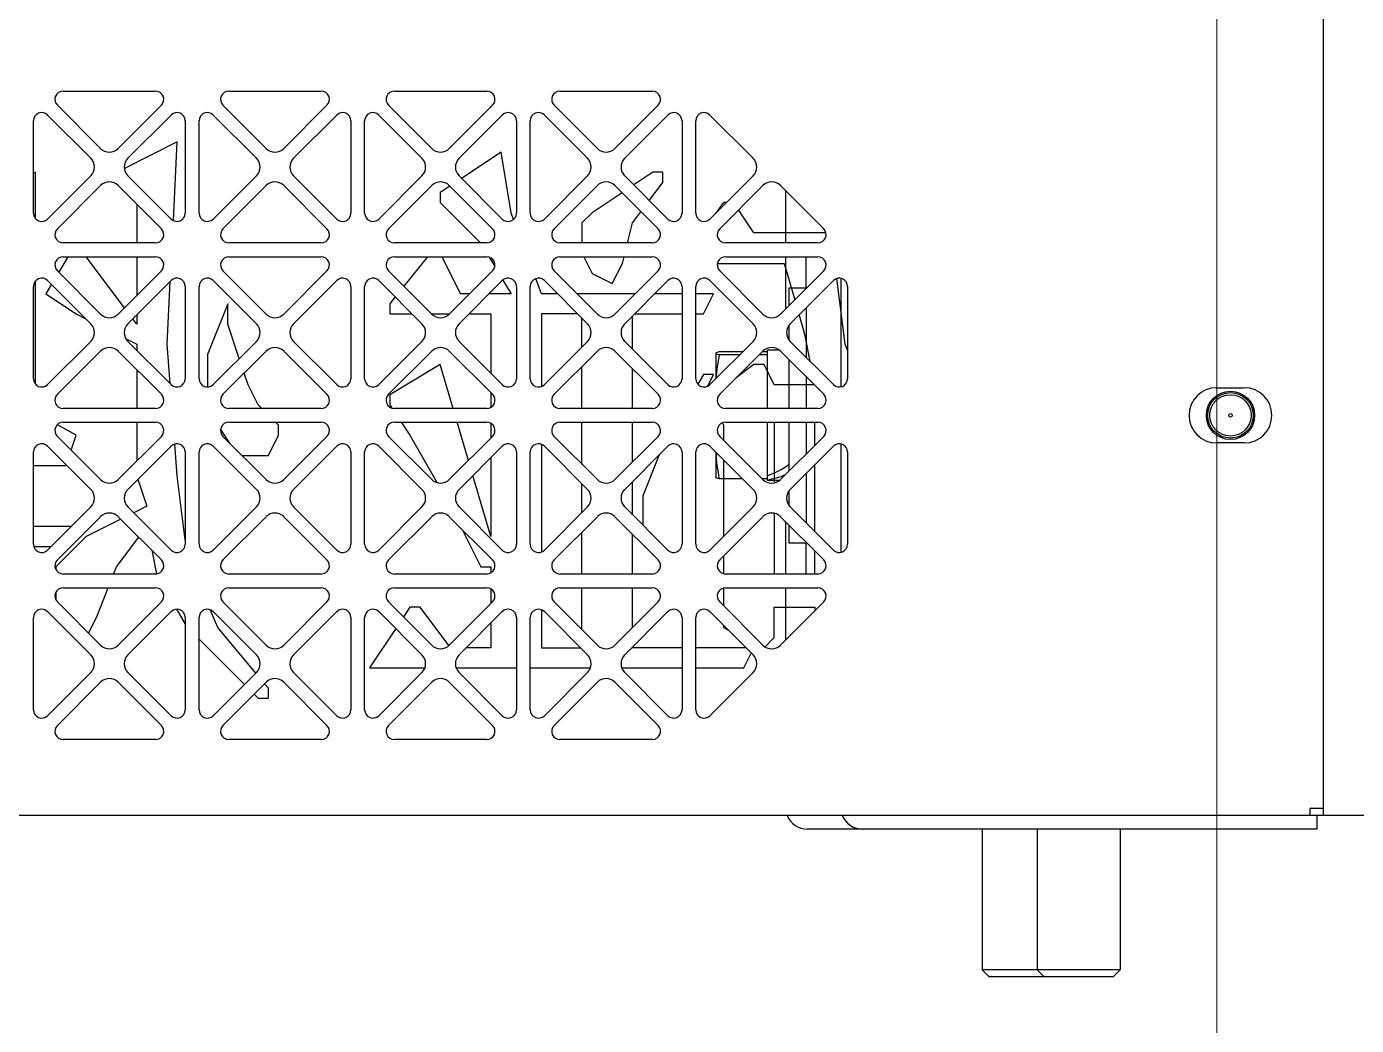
# Model space of a CAD drawing. Header units: millimetres. Extents: x 0 to 87554, y -20854 to 20404.
# Drawn here: x 49517 to 49709.7, y 15296.5 to 15441.3 of the extents above; entities that cross this region are included whole.
import ezdxf

# ---------------------------------------------------------------- set-up
doc = ezdxf.new("R2010")
doc.units = ezdxf.units.MM
doc.layers.get('0').update_dxf_attribs({"lineweight": 15})
for name, color, linetype in [('2401-00332-S-M12-30HM_0', 7, 'Continuous'), ('2403-00027_S-M6-0_0', 7, 'Continuous'), ('2404-00038-S-D12_0', 7, 'Continuous'), ('2404-00049-S-D12D37-P_0', 7, 'Continuous'), ('4215-12657_0', 7, 'Continuous'), ('4215-17085_1_0', 7, 'Continuous'), ('4215-17085_5_0', 7, 'Continuous'), ('4215-17086_1_0', 7, 'Continuous'), ('4215-17086_4_0', 7, 'Continuous')]:
    doc.layers.add(name, color=color, linetype=linetype)
doc.layers.add('THICK', color=7, linetype='Continuous', lineweight=0)

# ---------------------------------------------------------------- blocks, each defined once
blk = doc.blocks.new('y5i76i7676')
blk.add_lwpolyline([(951282.81, -65654.58), (950787.81, -65654.58), (950787.81, -65204.58), (951282.81, -65204.58)], close=True)
blk = doc.blocks.new('e4tggg')
at = {"layer": '2401-00332-S-M12-30HM_0', "color": 87, "linetype": 'Continuous'}
for p, q in [((469.71, -1764.19), (469.71, -1764.21)), ((469.71, -1764.21), (469.71, -1767.89)), ((473.6, -1764), (470.22, -1764)), ((473.18, -1764.42), (470.22, -1764.42)), ((477.21, -1764.42), (476.01, -1764.42)), ((477.21, -1764), (476.43, -1764)), ((477.21, -1766.52), (477.21, -1764.32)), ((477.21, -1772.2), (477.21, -1771.54)), ((477.21, -1775.63), (477.21, -1774.2)), ((469.71, -1778.51), (469.71, -1782.2)), ((477.21, -1782.4), (477.21, -1780.39)), ((469.71, -1782.2), (469.71, -1782.21)), ((473.6, -1782.4), (470.22, -1782.4)), ((477.21, -1782.4), (476.43, -1782.4)), ((508.31, -1833.2), (508.31, -1853.6)), ((516.31, -1833.2), (516.31, -1853.6)), ((528.31, -1833.2), (528.31, -1853.6)), ((516.31, -1853.6), (508.31, -1853.6)), ((509.31, -1854.6), (508.31, -1853.6)), ((528.31, -1853.6), (516.31, -1853.6)), ((517.31, -1854.6), (516.31, -1853.6)), ((527.31, -1854.6), (528.31, -1853.6)), ((517.31, -1854.6), (509.31, -1854.6)), ((527.31, -1854.6), (517.31, -1854.6))]:
    blk.add_line(p, q, dxfattribs=at)
for points, knots in [([(470.22, -1764), (470.1, -1764.02), (469.94, -1764.06), (469.77, -1764.13), (469.72, -1764.17), (469.71, -1764.19)], [0, 0, 0, 0, 0.666884, 0.87589, 1, 1, 1, 1]), ([(469.71, -1764.21), (469.71, -1764.21), (469.72, -1764.23), (469.73, -1764.24), (469.73, -1764.25)], [0, 0, 0, 0, 0.449888, 1, 1, 1, 1]), ([(469.73, -1764.25), (469.78, -1764.29), (469.95, -1764.35), (470.11, -1764.39), (470.22, -1764.42)], [0, 0, 0, 0, 0.367874, 1, 1, 1, 1]), ([(470.22, -1782.4), (470.1, -1782.38), (469.94, -1782.34), (469.77, -1782.27), (469.72, -1782.23), (469.71, -1782.21)], [0, 0, 0, 0, 0.666884, 0.87589, 1, 1, 1, 1])]:
    blk.add_open_spline(points, degree=3, knots=knots, dxfattribs=at)
for points in [[(470.22, -1764.42), (469.99, -1765.55), (469.82, -1766.69), (469.75, -1767.85)], [(469.72, -1778.53), (469.76, -1779.83), (469.94, -1781.13), (470.22, -1782.4)]]:
    blk.add_open_spline(points, degree=3, dxfattribs=at)
at = {"layer": '2403-00027_S-M6-0_0', "color": 87, "linetype": 'Continuous'}
for radius in [3.3, 3]:
    blk.add_circle((544.31, -1773.2), radius, dxfattribs=at)
at = {"layer": '2404-00038-S-D12_0', "color": 87, "linetype": 'Continuous'}
for p, q in [((478.92, -1763.75), (477.21, -1763.75)), ((477.21, -1764.32), (477.21, -1763.75)), ((477.21, -1771.54), (477.21, -1766.52)), ((477.21, -1780.39), (477.21, -1775.63)), ((477.21, -1782.65), (477.21, -1782.4)), ((478.92, -1782.65), (477.21, -1782.65))]:
    blk.add_line(p, q, dxfattribs=at)
for centre, start_param, end_param in [((478.11, -1773.2), -2.209288, -1.87893), ((480.31, -1773.2), -2.448792, -2.165646)]:
    blk.add_ellipse(centre, major_axis=(8.09, 8.09), ratio=0.60456, start_param=start_param, end_param=end_param, dxfattribs=at)
at = {"layer": '2404-00049-S-D12D37-P_0', "color": 87, "linetype": 'Continuous'}
for p, q in [((480.31, -1754.7), (482.81, -1754.7)), ((480.31, -1754.7), (480.31, -1757.29)), ((480.31, -1760.16), (480.31, -1762.24)), ((480.31, -1765.11), (480.31, -1772.2)), ((480.31, -1774.2), (480.31, -1781.29)), ((480.31, -1784.16), (480.31, -1786.24)), ((480.31, -1789.11), (480.31, -1791.7)), ((480.31, -1791.7), (482.81, -1791.7))]:
    blk.add_line(p, q, dxfattribs=at)
at = {"layer": '4215-12657_0', "color": 87, "linetype": 'Continuous'}
for p, q in [((557.81, -1831.2), (557.81, -1715.2)), ((375.12, -1726.2), (388.5, -1726.2)), ((399.12, -1726.2), (412.5, -1726.2)), ((423.12, -1726.2), (436.5, -1726.2)), ((447.12, -1726.2), (460.5, -1726.2)), ((380.54, -1734.51), (374.27, -1728.25)), ((389.35, -1728.25), (383.08, -1734.51)), ((404.54, -1734.51), (398.27, -1728.25)), ((413.35, -1728.25), (407.08, -1734.51)), ((428.54, -1734.51), (422.27, -1728.25)), ((437.35, -1728.25), (431.08, -1734.51)), ((452.54, -1734.51), (446.27, -1728.25)), ((461.35, -1728.25), (455.08, -1734.51)), ((370.81, -1743.89), (370.81, -1730.51)), ((372.86, -1729.66), (379.12, -1735.93)), ((384.5, -1735.93), (390.76, -1729.66)), ((392.81, -1730.51), (392.81, -1743.89)), ((394.81, -1743.89), (394.81, -1730.51)), ((396.86, -1729.66), (403.12, -1735.93)), ((408.5, -1735.93), (414.76, -1729.66)), ((416.81, -1730.51), (416.81, -1743.89)), ((418.81, -1743.89), (418.81, -1730.51)), ((420.86, -1729.66), (427.12, -1735.93)), ((432.5, -1735.93), (438.76, -1729.66)), ((440.81, -1730.51), (440.81, -1743.89)), ((442.81, -1743.89), (442.81, -1730.51)), ((444.86, -1729.66), (451.12, -1735.93)), ((456.5, -1735.93), (462.76, -1729.66)), ((464.81, -1730.51), (464.81, -1743.89)), ((466.81, -1743.89), (466.81, -1730.51)), ((468.86, -1729.66), (475.12, -1735.93)), ((391.65, -1733.56), (383.99, -1737.39)), ((391.08, -1744.96), (391.65, -1733.56)), ((438.58, -1735.03), (432.86, -1738.84)), ((440.04, -1743.83), (438.58, -1735.03)), ((371.12, -1737.96), (370.81, -1738.08)), ((371.12, -1744.68), (371.12, -1737.96)), ((379.12, -1738.47), (372.86, -1744.74)), ((390.76, -1744.74), (384.5, -1738.47)), ((403.12, -1738.47), (396.86, -1744.74)), ((414.76, -1744.74), (408.5, -1738.47)), ((427.12, -1738.47), (420.86, -1744.74)), ((438.76, -1744.74), (432.5, -1738.47)), ((451.12, -1738.47), (444.86, -1744.74)), ((462.76, -1744.74), (456.5, -1738.47)), ((460.57, -1737.96), (457.82, -1739.8)), ((462.04, -1737.96), (460.57, -1737.96)), ((462.04, -1739.43), (462.04, -1737.96)), ((475.12, -1738.47), (468.86, -1744.74)), ((374.27, -1746.15), (380.54, -1739.89)), ((383.08, -1739.89), (389.35, -1746.15)), ((398.27, -1746.15), (404.54, -1739.89)), ((407.08, -1739.89), (413.35, -1746.15)), ((422.27, -1746.15), (428.54, -1739.89)), ((431.15, -1739.98), (429.78, -1740.9)), ((431.08, -1739.89), (437.35, -1746.15)), ((446.27, -1746.15), (452.54, -1739.89)), ((455.08, -1739.89), (461.35, -1746.15)), ((460.07, -1742.05), (462.04, -1739.43)), ((470.27, -1746.15), (476.54, -1739.89)), ((479.08, -1739.89), (485.35, -1746.15)), ((429.78, -1740.9), (429.78, -1742.36)), ((429.78, -1742.36), (435.61, -1748.2)), ((456.13, -1740.93), (451.77, -1743.83)), ((470.84, -1742.36), (469.65, -1743.95)), ((471.23, -1742.36), (470.84, -1742.36)), ((385.78, -1742.58), (385.78, -1748.2)), ((440.4, -1744.79), (440.04, -1743.83)), ((451.77, -1743.83), (450.31, -1745.3)), ((457.64, -1745.3), (458.86, -1743.67)), ((475.24, -1746.76), (473.01, -1743.42)), ((450.31, -1745.3), (450.31, -1748.2)), ((456.91, -1748.2), (457.64, -1745.3)), ((388.5, -1748.2), (375.12, -1748.2)), ((412.5, -1748.2), (399.12, -1748.2)), ((436.5, -1748.2), (423.12, -1748.2)), ((460.5, -1748.2), (447.12, -1748.2)), ((484.5, -1748.2), (471.12, -1748.2)), ((485.67, -1746.76), (475.24, -1746.76)), ((375.8, -1750.2), (374.46, -1752.43)), ((375.12, -1750.2), (388.5, -1750.2)), ((384.01, -1757.59), (378.46, -1750.2)), ((385.78, -1750.2), (385.78, -1755.82)), ((399.12, -1750.2), (412.5, -1750.2)), ((423.12, -1750.2), (436.5, -1750.2)), ((427.91, -1750.2), (424.49, -1754.47)), ((432.71, -1755.56), (430.03, -1750.2)), ((436.86, -1750.26), (437.68, -1751.62)), ((447.12, -1750.2), (460.5, -1750.2)), ((450.56, -1750.2), (451.77, -1752.63)), ((454.71, -1754.09), (456.17, -1751.16)), ((456.17, -1751.16), (456.41, -1750.2)), ((469.95, -1751.16), (479.64, -1751.16)), ((471.12, -1750.2), (484.5, -1750.2)), ((479.64, -1751.16), (481.15, -1756.45)), ((371.12, -1768.68), (371.12, -1753.72)), ((372.86, -1753.66), (379.12, -1759.93)), ((380.54, -1758.51), (374.27, -1752.25)), ((389.35, -1752.25), (383.08, -1758.51)), ((384.5, -1759.93), (390.76, -1753.66)), ((390.18, -1762.89), (390.64, -1753.79)), ((396.86, -1753.66), (403.12, -1759.93)), ((404.54, -1758.51), (398.27, -1752.25)), ((413.35, -1752.25), (407.08, -1758.51)), ((408.5, -1759.93), (414.76, -1753.66)), ((420.86, -1753.66), (427.12, -1759.93)), ((428.54, -1758.51), (422.27, -1752.25)), ((437.35, -1752.25), (431.08, -1758.51)), ((432.5, -1759.93), (438.76, -1753.66)), ((438.86, -1753.59), (440.04, -1755.56)), ((444.44, -1755.56), (443.62, -1753.38)), ((444.86, -1753.66), (451.12, -1759.93)), ((452.54, -1758.51), (446.27, -1752.25)), ((451.77, -1752.63), (454.71, -1754.09)), ((461.35, -1752.25), (455.08, -1758.51)), ((456.5, -1759.93), (462.76, -1753.66)), ((468.86, -1753.66), (475.12, -1759.93)), ((476.54, -1758.51), (470.27, -1752.25)), ((485.35, -1752.25), (479.08, -1758.51)), ((480.5, -1759.93), (486.76, -1753.66)), ((488.44, -1762.89), (487.25, -1753.37)), ((370.81, -1767.89), (370.81, -1754.51)), ((373.4, -1754.2), (372.58, -1755.56)), ((372.58, -1755.56), (376.98, -1758.49)), ((392.81, -1754.51), (392.81, -1767.89)), ((394.81, -1767.89), (394.81, -1754.51)), ((416.81, -1754.51), (416.81, -1767.89)), ((418.81, -1767.89), (418.81, -1754.51)), ((434.04, -1755.56), (432.71, -1755.56)), ((440.04, -1755.56), (436.86, -1755.56)), ((440.81, -1754.51), (440.81, -1767.89)), ((442.81, -1767.89), (442.81, -1754.51)), ((446.76, -1755.56), (444.44, -1755.56)), ((458.04, -1755.56), (449.59, -1755.56)), ((464.81, -1755.56), (460.86, -1755.56)), ((464.81, -1754.51), (464.81, -1767.89)), ((466.81, -1767.89), (466.81, -1754.51)), ((469.37, -1755.56), (466.81, -1755.56)), ((467.91, -1758.49), (469.37, -1755.56)), ((488.81, -1754.51), (488.81, -1767.89)), ((398.98, -1757.03), (396.05, -1764.36)), ((398.98, -1759.96), (398.98, -1757.03)), ((423.24, -1756.04), (422.44, -1757.03)), ((422.44, -1757.03), (422.44, -1758.49)), ((376.98, -1758.49), (378.4, -1759.2)), ((385.78, -1759.96), (385.22, -1759.21)), ((385.78, -1758.64), (385.78, -1759.96)), ((422.44, -1758.49), (425.69, -1758.49)), ((428.54, -1758.49), (431.08, -1758.49)), ((433.93, -1758.49), (437.11, -1758.49)), ((437.11, -1758.49), (437.11, -1767.08)), ((449.69, -1758.49), (444.44, -1758.49)), ((444.44, -1758.49), (444.44, -1769.01)), ((450.31, -1763.29), (450.31, -1759.11)), ((457.64, -1763.61), (457.64, -1758.79)), ((457.93, -1758.49), (464.81, -1758.49)), ((466.81, -1758.49), (467.91, -1758.49)), ((481.78, -1758.65), (482.57, -1761.43)), ((400.64, -1764.95), (398.98, -1759.96)), ((482.57, -1761.43), (483.35, -1765.32)), ((379.12, -1762.47), (372.86, -1768.74)), ((384.23, -1762.12), (385.78, -1762.89)), ((390.76, -1768.74), (384.5, -1762.47)), ((385.78, -1762.89), (385.78, -1763.76)), ((390.62, -1768.59), (390.18, -1762.89)), ((403.12, -1762.47), (396.86, -1768.74)), ((414.76, -1768.74), (408.5, -1762.47)), ((427.12, -1762.47), (420.86, -1768.74)), ((438.76, -1768.74), (432.5, -1762.47)), ((451.12, -1762.47), (444.86, -1768.74)), ((462.76, -1768.74), (456.5, -1762.47)), ((475.12, -1762.47), (468.86, -1768.74)), ((486.76, -1768.74), (480.5, -1762.47)), ((488.81, -1763.77), (488.44, -1762.89)), ((374.27, -1770.15), (380.54, -1763.89)), ((383.08, -1763.89), (389.35, -1770.15)), ((396.05, -1764.36), (396.05, -1769.08)), ((398.27, -1770.15), (404.54, -1763.89)), ((407.08, -1763.89), (413.35, -1770.15)), ((422.27, -1770.15), (428.54, -1763.89)), ((431.08, -1763.89), (437.35, -1770.15)), ((446.27, -1770.15), (452.54, -1763.89)), ((455.08, -1763.89), (461.35, -1770.15)), ((470.27, -1770.15), (476.54, -1763.89)), ((479.08, -1763.89), (485.35, -1770.15)), ((385.78, -1766.58), (385.78, -1772.2)), ((401.91, -1768.76), (401.35, -1767.07)), ((429.78, -1765.83), (422.44, -1770.23)), ((431.65, -1772.2), (429.78, -1765.83)), ((450.31, -1772.2), (450.31, -1766.12)), ((457.64, -1772.2), (457.64, -1766.44)), ((467.91, -1767.29), (467.11, -1768.68)), ((469.37, -1767.29), (467.91, -1767.29)), ((468.54, -1768.96), (469.37, -1767.29)), ((475.24, -1765.83), (472.68, -1767.74)), ((476.7, -1765.83), (475.24, -1765.83)), ((478.17, -1768.76), (476.7, -1765.83)), ((403.38, -1771.69), (401.91, -1768.76)), ((483.96, -1768.76), (478.17, -1768.76)), ((542.31, -1769.2), (546.31, -1769.2)), ((422.44, -1770.23), (422.44, -1771.69)), ((437.11, -1769.91), (437.11, -1772.03)), ((388.5, -1772.2), (375.12, -1772.2)), ((412.5, -1772.2), (399.12, -1772.2)), ((403.89, -1772.2), (403.38, -1771.69)), ((422.44, -1771.69), (422.73, -1772.13)), ((436.5, -1772.2), (423.12, -1772.2)), ((460.5, -1772.2), (447.12, -1772.2)), ((484.5, -1772.2), (471.12, -1772.2)), ((376.98, -1776.09), (374.27, -1774.56)), ((375.12, -1774.2), (388.5, -1774.2)), ((385.78, -1774.2), (385.78, -1779.82)), ((399.12, -1774.2), (412.5, -1774.2)), ((406.31, -1774.63), (405.89, -1774.2)), ((406.31, -1776.09), (406.31, -1774.63)), ((423.12, -1774.2), (436.5, -1774.2)), ((424.12, -1774.2), (425.38, -1776.09)), ((433.87, -1779.73), (432.24, -1774.2)), ((437.11, -1774.37), (437.11, -1776.49)), ((447.12, -1774.2), (460.5, -1774.2)), ((450.31, -1780.28), (450.31, -1774.2)), ((457.64, -1779.96), (457.64, -1774.2)), ((470.67, -1774.29), (470.84, -1774.63)), ((470.84, -1774.63), (470.84, -1776.81)), ((471.12, -1774.2), (484.5, -1774.2)), ((478.17, -1774.2), (478.17, -1783)), ((484.04, -1777.56), (484.04, -1774.2)), ((380.54, -1782.51), (374.27, -1776.25)), ((376.27, -1778.24), (376.98, -1776.09)), ((389.35, -1776.25), (383.08, -1782.51)), ((397.94, -1775.26), (399.24, -1777.21)), ((404.54, -1782.51), (398.27, -1776.25)), ((404.85, -1779.02), (406.31, -1776.09)), ((413.35, -1776.25), (407.08, -1782.51)), ((428.54, -1782.51), (422.27, -1776.25)), ((425.38, -1776.09), (429.3, -1782.96)), ((437.35, -1776.25), (431.08, -1782.51)), ((452.54, -1782.51), (446.27, -1776.25)), ((461.35, -1776.25), (455.08, -1782.51)), ((476.54, -1782.51), (470.27, -1776.25)), ((485.35, -1776.25), (479.08, -1782.51)), ((370.81, -1791.89), (370.81, -1778.51)), ((372.86, -1777.66), (379.12, -1783.93)), ((384.5, -1783.93), (390.76, -1777.66)), ((391.65, -1781.96), (391.29, -1777.36)), ((392.81, -1778.51), (392.81, -1791.89)), ((394.81, -1791.89), (394.81, -1778.51)), ((396.86, -1777.66), (403.12, -1783.93)), ((401.05, -1779.02), (404.85, -1779.02)), ((408.5, -1783.93), (414.76, -1777.66)), ((416.81, -1778.51), (416.81, -1791.89)), ((418.81, -1791.89), (418.81, -1778.51)), ((420.86, -1777.66), (427.12, -1783.93)), ((432.5, -1783.93), (438.76, -1777.66)), ((440.81, -1778.51), (440.81, -1791.89)), ((442.81, -1791.89), (442.81, -1778.51)), ((444.44, -1777.39), (444.44, -1793.01)), ((444.86, -1777.66), (451.12, -1783.93)), ((456.5, -1783.93), (462.76, -1777.66)), ((461.49, -1778.94), (459.11, -1784.89)), ((464.81, -1778.51), (464.81, -1791.89)), ((466.81, -1791.89), (466.81, -1778.51)), ((468.86, -1777.66), (475.12, -1783.93)), ((480.5, -1783.93), (486.76, -1777.66)), ((488.81, -1778.51), (488.81, -1791.89)), ((546.31, -1777.2), (542.31, -1777.2)), ((370.81, -1780.49), (375.52, -1780.49)), ((375.52, -1780.49), (375.56, -1780.36)), ((437.11, -1779.32), (437.11, -1790.76)), ((470.84, -1779.64), (470.84, -1790.76)), ((484.04, -1790.01), (484.04, -1780.39)), ((385.95, -1782.47), (387.25, -1786.36)), ((392.81, -1791.27), (391.65, -1781.96)), ((437.11, -1790.76), (434.51, -1781.92)), ((457.64, -1787.61), (457.64, -1782.79)), ((450.31, -1787.29), (450.31, -1783.11)), ((379.12, -1786.47), (372.86, -1792.74)), ((390.76, -1792.74), (384.5, -1786.47)), ((387.25, -1786.36), (385.34, -1787.31)), ((403.12, -1786.47), (396.86, -1792.74)), ((414.76, -1792.74), (408.5, -1786.47)), ((427.12, -1786.47), (420.86, -1792.74)), ((438.76, -1792.74), (432.5, -1786.47)), ((451.12, -1786.47), (444.86, -1792.74)), ((462.76, -1792.74), (456.5, -1786.47)), ((459.11, -1784.89), (459.11, -1789.08)), ((475.12, -1786.47), (468.86, -1792.74)), ((486.76, -1792.74), (480.5, -1786.47)), ((374.27, -1794.15), (380.54, -1787.89)), ((383.45, -1788.26), (378.45, -1790.76)), ((383.08, -1787.89), (389.35, -1794.15)), ((398.27, -1794.15), (404.54, -1787.89)), ((407.08, -1787.89), (413.35, -1794.15)), ((422.27, -1794.15), (428.54, -1787.89)), ((431.08, -1787.89), (437.35, -1794.15)), ((446.27, -1794.15), (452.54, -1787.89)), ((455.08, -1787.89), (461.35, -1794.15)), ((470.27, -1794.15), (476.54, -1787.89)), ((478.17, -1787.4), (478.17, -1796.2)), ((479.08, -1787.89), (485.35, -1794.15)), ((376.31, -1789.29), (370.81, -1789.29)), ((432.93, -1789.73), (435.64, -1795.16)), ((450.31, -1796.2), (450.31, -1790.12)), ((457.64, -1796.2), (457.64, -1790.44)), ((370.87, -1792.22), (373.37, -1792.22)), ((378.45, -1790.76), (374.05, -1795.16)), ((382.85, -1795.16), (386.06, -1790.87)), ((387.94, -1792.74), (388.62, -1796.18)), ((470.84, -1793.59), (470.84, -1796.16)), ((484.04, -1796.2), (484.04, -1792.84)), ((374.05, -1795.16), (374.05, -1795.53)), ((388.5, -1796.2), (375.12, -1796.2)), ((382.43, -1796.2), (382.85, -1795.16)), ((412.5, -1796.2), (399.12, -1796.2)), ((436.5, -1796.2), (423.12, -1796.2)), ((435.64, -1795.16), (437.11, -1795.16)), ((437.11, -1795.16), (437.11, -1796.03)), ((460.5, -1796.2), (447.12, -1796.2)), ((484.5, -1796.2), (471.12, -1796.2)), ((375.12, -1798.2), (388.5, -1798.2)), ((379.92, -1802.49), (381.63, -1798.2)), ((399.12, -1798.2), (412.5, -1798.2)), ((423.12, -1798.2), (436.5, -1798.2)), ((447.12, -1798.2), (460.5, -1798.2)), ((450.31, -1804.28), (450.31, -1798.2)), ((457.64, -1803.96), (457.64, -1798.2)), ((470.84, -1798.24), (470.84, -1800.81)), ((471.12, -1798.2), (484.5, -1798.2)), ((374.05, -1798.87), (374.05, -1799.92)), ((380.54, -1806.51), (374.27, -1800.25)), ((389.35, -1800.25), (383.08, -1806.51)), ((404.54, -1806.51), (398.27, -1800.25)), ((413.35, -1800.25), (407.08, -1806.51)), ((428.54, -1806.51), (422.27, -1800.25)), ((437.35, -1800.25), (431.08, -1806.51)), ((437.11, -1798.37), (437.11, -1800.49)), ((452.54, -1806.51), (446.27, -1800.25)), ((461.35, -1800.25), (455.08, -1806.51)), ((476.54, -1806.51), (470.27, -1800.25)), ((485.35, -1800.25), (479.08, -1806.51)), ((372.86, -1801.66), (379.12, -1807.93)), ((384.5, -1807.93), (390.76, -1801.66)), ((391.53, -1801.32), (392.81, -1803.45)), ((397.51, -1803.96), (396.41, -1801.38)), ((396.86, -1801.66), (403.12, -1807.93)), ((408.5, -1807.93), (414.76, -1801.66)), ((420.86, -1801.66), (427.12, -1807.93)), ((425.38, -1801.02), (424.45, -1802.42)), ((426.84, -1801.02), (425.38, -1801.02)), ((431.01, -1806.57), (426.84, -1801.02)), ((432.5, -1807.93), (438.76, -1801.66)), ((444.44, -1801.39), (444.44, -1806.89)), ((444.86, -1801.66), (451.12, -1807.93)), ((456.5, -1807.93), (462.76, -1801.66)), ((468.86, -1801.66), (475.12, -1807.93)), ((478.17, -1801.02), (484.04, -1801.02)), ((478.17, -1805.42), (478.17, -1801.02)), ((484.04, -1801.02), (484.04, -1801.56)), ((370.81, -1815.89), (370.81, -1802.51)), ((378.78, -1804.76), (379.92, -1802.49)), ((392.81, -1802.51), (392.81, -1815.89)), ((394.81, -1815.89), (394.81, -1802.51)), ((403.02, -1810.56), (397.51, -1803.96)), ((416.81, -1802.51), (416.81, -1815.89)), ((418.81, -1815.89), (418.81, -1802.51)), ((423.31, -1804.12), (419.51, -1809.82)), ((437.11, -1803.32), (437.11, -1806.89)), ((440.81, -1802.51), (440.81, -1815.89)), ((442.81, -1815.89), (442.81, -1802.51)), ((464.81, -1802.51), (464.81, -1815.89)), ((466.81, -1815.89), (466.81, -1802.51)), ((470.84, -1803.64), (470.84, -1803.96)), ((470.84, -1803.96), (471.47, -1804.27)), ((394.81, -1805.65), (401.38, -1812.22)), ((476.84, -1806.75), (478.17, -1805.42)), ((437.11, -1806.89), (433.54, -1806.89)), ((444.44, -1806.89), (450.09, -1806.89)), ((457.64, -1806.89), (457.64, -1806.79)), ((464.81, -1806.89), (457.64, -1806.89)), ((474.09, -1806.89), (466.81, -1806.89)), ((473.77, -1809.82), (474.85, -1807.66)), ((419.51, -1809.82), (427.53, -1809.82)), ((432.09, -1809.82), (440.81, -1809.82)), ((442.81, -1809.82), (451.53, -1809.82)), ((456.09, -1809.82), (464.81, -1809.82)), ((466.81, -1809.82), (473.77, -1809.82)), ((379.12, -1810.47), (372.86, -1816.74)), ((390.76, -1816.74), (384.5, -1810.47)), ((403.12, -1810.47), (396.86, -1816.74)), ((414.76, -1816.74), (408.5, -1810.47)), ((427.12, -1810.47), (420.86, -1816.74)), ((438.76, -1816.74), (432.5, -1810.47)), ((451.12, -1810.47), (444.86, -1816.74)), ((462.76, -1816.74), (456.5, -1810.47)), ((475.12, -1810.47), (468.86, -1816.74)), ((374.27, -1818.15), (380.54, -1811.89)), ((383.08, -1811.89), (389.35, -1818.15)), ((398.27, -1818.15), (404.54, -1811.89)), ((402.79, -1813.63), (403.38, -1814.22)), ((404.85, -1812.75), (404.31, -1812.11)), ((404.85, -1814.22), (404.85, -1812.75)), ((407.08, -1811.89), (413.35, -1818.15)), ((422.27, -1818.15), (428.54, -1811.89)), ((431.08, -1811.89), (437.35, -1818.15)), ((446.27, -1818.15), (452.54, -1811.89)), ((455.08, -1811.89), (461.35, -1818.15)), ((403.38, -1814.22), (404.85, -1814.22)), ((388.5, -1820.2), (375.12, -1820.2)), ((412.5, -1820.2), (399.12, -1820.2)), ((436.5, -1820.2), (423.12, -1820.2)), ((460.5, -1820.2), (447.12, -1820.2)), ((557.81, -1830.2), (555.81, -1830.2)), ((555.81, -1830.2), (555.81, -1831.2)), ((557.81, -1831.2), (-178.19, -1831.2))]:
    blk.add_line(p, q, dxfattribs=at)
blk.add_circle((544.31, -1773.2), 0.25, dxfattribs=at)
for centre, radius, start, end in [((375.12, -1727.4), 1.2, 90, 225), ((388.5, -1727.4), 1.2, 315, 90), ((399.12, -1727.4), 1.2, 90, 225), ((412.5, -1727.4), 1.2, 315, 90), ((423.12, -1727.4), 1.2, 90, 225), ((436.5, -1727.4), 1.2, 315, 90), ((447.12, -1727.4), 1.2, 90, 225), ((460.5, -1727.4), 1.2, 315, 90), ((372.01, -1730.51), 1.2, 45, 180), ((391.61, -1730.51), 1.2, 0, 135), ((396.01, -1730.51), 1.2, 45, 180), ((415.61, -1730.51), 1.2, 0, 135), ((420.01, -1730.51), 1.2, 45, 180), ((439.61, -1730.51), 1.2, 0, 135), ((444.01, -1730.51), 1.2, 45, 180), ((463.61, -1730.51), 1.2, 0, 135), ((468.01, -1730.51), 1.2, 45, 180), ((381.81, -1733.24), 1.8, 225, 315), ((405.81, -1733.24), 1.8, 225, 315), ((429.81, -1733.24), 1.8, 225, 315), ((453.81, -1733.24), 1.8, 225, 315), ((377.85, -1737.2), 1.8, 315, 45), ((385.77, -1737.2), 1.8, 135, 225), ((401.85, -1737.2), 1.8, 315, 45), ((409.77, -1737.2), 1.8, 135, 225), ((425.85, -1737.2), 1.8, 315, 45), ((433.77, -1737.2), 1.8, 135, 225), ((449.85, -1737.2), 1.8, 315, 45), ((457.77, -1737.2), 1.8, 135, 225), ((473.85, -1737.2), 1.8, 315, 45), ((381.81, -1741.16), 1.8, 45, 135), ((405.81, -1741.16), 1.8, 45, 135), ((429.81, -1741.16), 1.8, 45, 135), ((453.81, -1741.16), 1.8, 45, 135), ((477.81, -1741.16), 1.8, 45, 135), ((372.01, -1743.89), 1.2, 180, 315), ((391.61, -1743.89), 1.2, 225, 0), ((396.01, -1743.89), 1.2, 180, 315), ((415.61, -1743.89), 1.2, 225, 0), ((420.01, -1743.89), 1.2, 180, 315), ((439.61, -1743.89), 1.2, 225, 0), ((444.01, -1743.89), 1.2, 180, 315), ((463.61, -1743.89), 1.2, 225, 0), ((468.01, -1743.89), 1.2, 180, 315), ((375.12, -1747), 1.2, 135, 270), ((388.5, -1747), 1.2, 270, 45), ((399.12, -1747), 1.2, 135, 270), ((412.5, -1747), 1.2, 270, 45), ((423.12, -1747), 1.2, 135, 270), ((436.5, -1747), 1.2, 270, 45), ((447.12, -1747), 1.2, 135, 270), ((460.5, -1747), 1.2, 270, 45), ((471.12, -1747), 1.2, 135, 270), ((484.5, -1747), 1.2, 270, 45), ((375.12, -1751.4), 1.2, 90, 225), ((388.5, -1751.4), 1.2, 315, 90), ((399.12, -1751.4), 1.2, 90, 225), ((412.5, -1751.4), 1.2, 315, 90), ((423.12, -1751.4), 1.2, 90, 225), ((436.5, -1751.4), 1.2, 315, 90), ((447.12, -1751.4), 1.2, 90, 225), ((460.5, -1751.4), 1.2, 315, 90), ((471.12, -1751.4), 1.2, 90, 225), ((484.5, -1751.4), 1.2, 315, 90), ((372.01, -1754.51), 1.2, 45, 180), ((391.61, -1754.51), 1.2, 0, 135), ((396.01, -1754.51), 1.2, 45, 180), ((415.61, -1754.51), 1.2, 0, 135), ((420.01, -1754.51), 1.2, 45, 180), ((439.61, -1754.51), 1.2, 0, 135), ((444.01, -1754.51), 1.2, 45, 180), ((463.61, -1754.51), 1.2, 0, 135), ((468.01, -1754.51), 1.2, 45, 180), ((487.61, -1754.51), 1.2, 0, 135), ((381.81, -1757.24), 1.8, 225, 315), ((405.81, -1757.24), 1.8, 225, 315), ((429.81, -1757.24), 1.8, 225, 315), ((453.81, -1757.24), 1.8, 225, 315), ((477.81, -1757.24), 1.8, 225, 315), ((377.85, -1761.2), 1.8, 315, 45), ((385.77, -1761.2), 1.8, 135, 225), ((401.85, -1761.2), 1.8, 315, 45), ((409.77, -1761.2), 1.8, 135, 225), ((425.85, -1761.2), 1.8, 315, 45), ((433.77, -1761.2), 1.8, 135, 225), ((449.85, -1761.2), 1.8, 315, 45), ((457.77, -1761.2), 1.8, 135, 225), ((473.85, -1761.2), 1.8, 315, 45), ((481.77, -1761.2), 1.8, 135, 225), ((381.81, -1765.16), 1.8, 45, 135), ((405.81, -1765.16), 1.8, 45, 135), ((429.81, -1765.16), 1.8, 45, 135), ((453.81, -1765.16), 1.8, 45, 135), ((477.81, -1765.16), 1.8, 45, 135), ((372.01, -1767.89), 1.2, 180, 315), ((391.61, -1767.89), 1.2, 225, 0), ((396.01, -1767.89), 1.2, 180, 315), ((415.61, -1767.89), 1.2, 225, 0), ((420.01, -1767.89), 1.2, 180, 315), ((439.61, -1767.89), 1.2, 225, 0), ((444.01, -1767.89), 1.2, 180, 315), ((463.61, -1767.89), 1.2, 225, 0), ((468.01, -1767.89), 1.2, 180, 315), ((487.61, -1767.89), 1.2, 225, 0), ((542.31, -1773.2), 4, 90, 270), ((546.31, -1773.2), 4, 270, 90), ((375.12, -1771), 1.2, 135, 270), ((388.5, -1771), 1.2, 270, 45), ((399.12, -1771), 1.2, 135, 270), ((412.5, -1771), 1.2, 270, 45), ((423.12, -1771), 1.2, 135, 270), ((436.5, -1771), 1.2, 270, 45), ((447.12, -1771), 1.2, 135, 270), ((460.5, -1771), 1.2, 270, 45), ((471.12, -1771), 1.2, 135, 270), ((484.5, -1771), 1.2, 270, 45), ((375.12, -1775.4), 1.2, 90, 225), ((388.5, -1775.4), 1.2, 315, 90), ((399.12, -1775.4), 1.2, 90, 225), ((412.5, -1775.4), 1.2, 315, 90), ((423.12, -1775.4), 1.2, 90, 225), ((436.5, -1775.4), 1.2, 315, 90), ((447.12, -1775.4), 1.2, 90, 225), ((460.5, -1775.4), 1.2, 315, 90), ((471.12, -1775.4), 1.2, 90, 225), ((484.5, -1775.4), 1.2, 315, 90), ((372.01, -1778.51), 1.2, 45, 180), ((391.61, -1778.51), 1.2, 0, 135), ((396.01, -1778.51), 1.2, 45, 180), ((415.61, -1778.51), 1.2, 0, 135), ((420.01, -1778.51), 1.2, 45, 180), ((439.61, -1778.51), 1.2, 0, 135), ((444.01, -1778.51), 1.2, 45, 180), ((463.61, -1778.51), 1.2, 0, 135), ((468.01, -1778.51), 1.2, 45, 180), ((487.61, -1778.51), 1.2, 0, 135), ((381.81, -1781.24), 1.8, 225, 315), ((405.81, -1781.24), 1.8, 225, 315), ((429.81, -1781.24), 1.8, 225, 315), ((453.81, -1781.24), 1.8, 225, 315), ((477.81, -1781.24), 1.8, 225, 315), ((377.85, -1785.2), 1.8, 315, 45), ((385.77, -1785.2), 1.8, 135, 225), ((401.85, -1785.2), 1.8, 315, 45), ((409.77, -1785.2), 1.8, 135, 225), ((425.85, -1785.2), 1.8, 315, 45), ((433.77, -1785.2), 1.8, 135, 225), ((449.85, -1785.2), 1.8, 315, 45), ((457.77, -1785.2), 1.8, 135, 225), ((473.85, -1785.2), 1.8, 315, 45), ((481.77, -1785.2), 1.8, 135, 225), ((381.81, -1789.16), 1.8, 45, 135), ((405.81, -1789.16), 1.8, 45, 135), ((429.81, -1789.16), 1.8, 45, 135), ((453.81, -1789.16), 1.8, 45, 135), ((477.81, -1789.16), 1.8, 45, 135), ((372.01, -1791.89), 1.2, 180, 315), ((391.61, -1791.89), 1.2, 225, 0), ((396.01, -1791.89), 1.2, 180, 315), ((415.61, -1791.89), 1.2, 225, 0), ((420.01, -1791.89), 1.2, 180, 315), ((439.61, -1791.89), 1.2, 225, 0), ((444.01, -1791.89), 1.2, 180, 315), ((463.61, -1791.89), 1.2, 225, 0), ((468.01, -1791.89), 1.2, 180, 315), ((487.61, -1791.89), 1.2, 225, 0), ((375.12, -1795), 1.2, 135, 270), ((388.5, -1795), 1.2, 270, 45), ((399.12, -1795), 1.2, 135, 270), ((412.5, -1795), 1.2, 270, 45), ((423.12, -1795), 1.2, 135, 270), ((436.5, -1795), 1.2, 270, 45), ((447.12, -1795), 1.2, 135, 270), ((460.5, -1795), 1.2, 270, 45), ((471.12, -1795), 1.2, 135, 270), ((484.5, -1795), 1.2, 270, 45), ((375.12, -1799.4), 1.2, 90, 225), ((388.5, -1799.4), 1.2, 315, 90), ((399.12, -1799.4), 1.2, 90, 225), ((412.5, -1799.4), 1.2, 315, 90), ((423.12, -1799.4), 1.2, 90, 225), ((436.5, -1799.4), 1.2, 315, 90), ((447.12, -1799.4), 1.2, 90, 225), ((460.5, -1799.4), 1.2, 315, 90), ((471.12, -1799.4), 1.2, 90, 225), ((484.5, -1799.4), 1.2, 315, 90), ((372.01, -1802.51), 1.2, 45, 180), ((391.61, -1802.51), 1.2, 0, 135), ((396.01, -1802.51), 1.2, 45, 180), ((415.61, -1802.51), 1.2, 0, 135), ((420.01, -1802.51), 1.2, 45, 180), ((439.61, -1802.51), 1.2, 0, 135), ((444.01, -1802.51), 1.2, 45, 180), ((463.61, -1802.51), 1.2, 0, 135), ((468.01, -1802.51), 1.2, 45, 180), ((377.85, -1809.2), 1.8, 315, 45), ((381.81, -1805.24), 1.8, 225, 315), ((385.77, -1809.2), 1.8, 135, 225), ((401.85, -1809.2), 1.8, 315, 45), ((405.81, -1805.24), 1.8, 225, 315), ((409.77, -1809.2), 1.8, 135, 225), ((425.85, -1809.2), 1.8, 315, 45), ((429.81, -1805.24), 1.8, 225, 315), ((433.77, -1809.2), 1.8, 135, 225), ((449.85, -1809.2), 1.8, 315, 45), ((453.81, -1805.24), 1.8, 225, 315), ((457.77, -1809.2), 1.8, 135, 225), ((473.85, -1809.2), 1.8, 315, 45), ((477.81, -1805.24), 1.8, 225, 315), ((381.81, -1813.16), 1.8, 45, 135), ((405.81, -1813.16), 1.8, 45, 135), ((429.81, -1813.16), 1.8, 45, 135), ((453.81, -1813.16), 1.8, 45, 135), ((372.01, -1815.89), 1.2, 180, 315), ((391.61, -1815.89), 1.2, 225, 0), ((396.01, -1815.89), 1.2, 180, 315), ((415.61, -1815.89), 1.2, 225, 0), ((420.01, -1815.89), 1.2, 180, 315), ((439.61, -1815.89), 1.2, 225, 0), ((444.01, -1815.89), 1.2, 180, 315), ((463.61, -1815.89), 1.2, 225, 0), ((468.01, -1815.89), 1.2, 180, 315), ((375.12, -1819), 1.2, 135, 270), ((388.5, -1819), 1.2, 270, 45), ((399.12, -1819), 1.2, 135, 270), ((412.5, -1819), 1.2, 270, 45), ((423.12, -1819), 1.2, 135, 270), ((436.5, -1819), 1.2, 270, 45), ((447.12, -1819), 1.2, 135, 270), ((460.5, -1819), 1.2, 270, 45)]:
    blk.add_arc(centre, radius, start, end, dxfattribs=at)
at = {"layer": '4215-17085_1_0', "color": 87, "linetype": 'Continuous'}
for p, q in [((487.81, -1753.33), (487.81, -1769.07)), ((487.81, -1777.33), (487.81, -1793.07)), ((556.81, -1831.2), (556.81, -1833.2)), ((556.81, -1833.2), (491.01, -1833.2))]:
    blk.add_line(p, q, dxfattribs=at)
blk.add_arc((491.01, -1830), 3.2, 202.142, 270, dxfattribs=at)
at = {"layer": '4215-17085_5_0', "color": 87, "linetype": 'Continuous'}
for p, q in [((482.81, -1754.79), (482.81, -1750.2)), ((482.81, -1757.61), (482.81, -1764.79)), ((482.81, -1767.61), (482.81, -1772.2)), ((482.81, -1774.2), (482.81, -1778.79)), ((482.81, -1781.61), (482.81, -1788.79)), ((482.81, -1796.2), (482.81, -1791.61))]:
    blk.add_line(p, q, dxfattribs=at)
at = {"layer": '4215-17086_1_0', "color": 87, "linetype": 'Continuous'}
for p, q in [((479.81, -1740.61), (479.81, -1748.2)), ((479.81, -1750.2), (479.81, -1757.79)), ((479.81, -1788.61), (479.81, -1796.2)), ((479.81, -1798.2), (479.81, -1805.79)), ((491.01, -1833.2), (483.01, -1833.2))]:
    blk.add_line(p, q, dxfattribs=at)
blk.add_arc((483.01, -1830), 3.2, 202.142, 270, dxfattribs=at)
at = {"layer": '4215-17086_4_0', "color": 87, "linetype": 'Continuous'}
blk.add_circle((544.31, -1773.2), 3.5, dxfattribs=at)
at = {"layer": 'THICK', "color": 87, "lineweight": -3}
blk.add_line((1633.31, -1831.2), (-498.69, -1831.2), dxfattribs=at)

msp = doc.modelspace()

# ---------------------------------------------------------------- block references
at = {"lineweight": -3}
msp.add_blockref('e4tggg', (49147.147, 17158.127, 19235.731), dxfattribs=at)
at = {"layer": 'THICK', "lineweight": -3}
msp.add_blockref('y5i76i7676', (-901593.344, 80884.109), dxfattribs=at)

doc.saveas('drawing.dxf')
